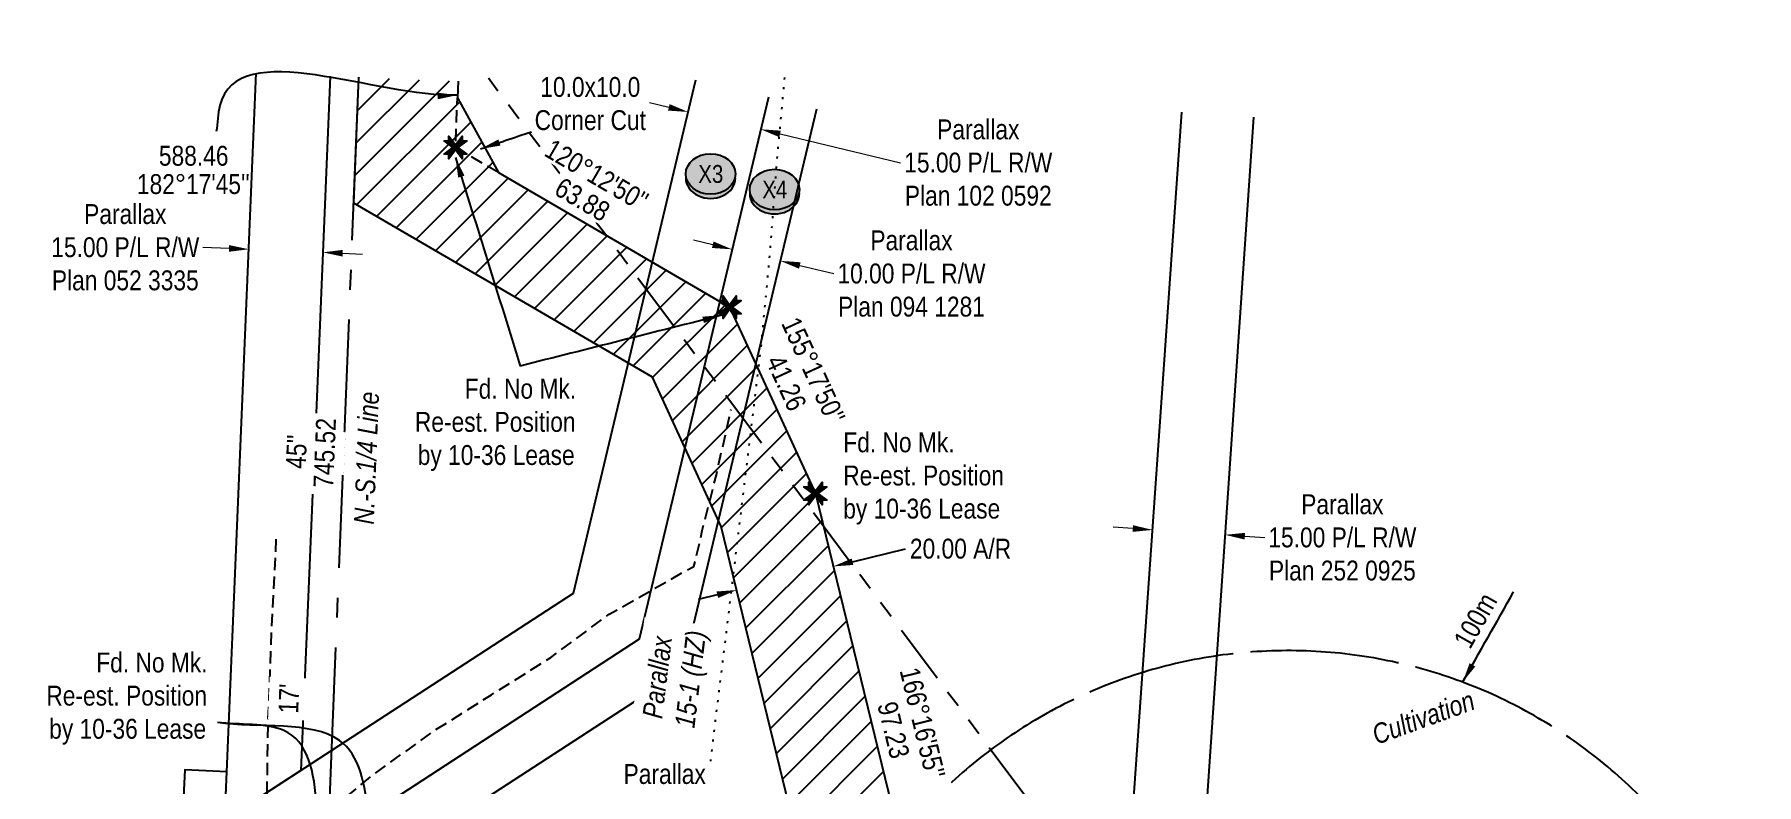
# Model space of a CAD drawing. Extents: x 301555 to 305504, y 5808283 to 5811840.
# Drawn here: x 303635 to 304502, y 5809009 to 5809386 of the extents above; entities that cross this region are included whole.
import ezdxf
from ezdxf.enums import TextEntityAlignment as Align

# ---------------------------------------------------------------- set-up
doc = ezdxf.new("R2010")
doc.units = 0
doc.header["$LTSCALE"] = 5
doc.header["$PDMODE"] = 34
doc.header["$PDSIZE"] = 0.03
for name, pattern in [('foc-BUFFER', [16.75, 15, -1.75]), ('foc-DOT', [1, 0.2, -0.8]), ('foc-DRILLPATH', [14.75, 6, -1.75, 1.75, -1.75, 1.75, -1.75]), ('foc-QUARTERLINE', [33, 25, -3, 2, -3]), ('foc-TIELINE', [1.875, 1.25, -0.625]), ('UG_PIPE', [1.875, 1.25, -0.625])]:
    doc.linetypes.add(name, pattern=pattern)
doc.layers.get('Defpoints').update_dxf_attribs({"color": 9})
for name, color, linetype in [('AS-DRILL', 8, 'foc-DOT'), ('AS-PIPE-UG', 44, 'UG_PIPE'), ('AUX-BUFFER', 7, 'foc-BUFFER'), ('C-RW', 13, 'Continuous'), ('DRILL-T', 8, 'Continuous'), ('L-BD', 7, 'Continuous'), ('L-MON', 1, 'Continuous'), ('L-MON-T', 1, 'Continuous'), ('L-QSEC', 8, 'foc-QUARTERLINE'), ('L-TIE', 7, 'foc-TIELINE'), ('P-CROSSINGS', 250, 'Continuous'), ('P-PDRILLPATH', 12, 'foc-DRILLPATH'), ('P-PROPOSED', 10, 'Continuous'), ('P-TXT', 4, 'Continuous')]:
    doc.layers.add(name, color=color, linetype=linetype)
doc.layers.add('C-RW-T', color=13, linetype='Continuous', lineweight=9)
doc.layers.add('T-TEXT', color=48, linetype='Continuous', lineweight=18)
doc.layers.add('P-PROPOSED-EXISTING-H', color=7, linetype='Continuous', true_color=0xffeebd)
doc.styles.add('80CG', font='ARIALN.TTF', dxfattribs={"height": 10})
doc.styles.add('80L', font='ARIALN.TTF', dxfattribs={"height": 10})
doc.styles.add('80LS', font='ARIALNI.TTF', dxfattribs={"height": 10})
doc.styles.add('Crossing', font='ARIALN.TTF', dxfattribs={"height": 10})
doc.dimstyles.new('CG2011', dxfattribs={"dimscale": 5, "dimtxt": 9, "dimasz": 2, "dimexe": 0.2, "dimexo": 0.0625, "dimgap": 0.5, "dimtad": 0, "dimtih": 1, "dimtoh": 1, "dimzin": 0, "dimdsep": 46, "dimtxsty": '80CG', "dimcen": 0.1, "dimse1": 1, "dimse2": 1, "dimclrd": 256, "dimclrt": 256, "dimaunit": 1, "dimadec": 4, "dimazin": 0, "dimtfac": 0.06, "dimtofl": 0, "dimtmove": 0, "dimatfit": 1, "dimfxl": 0.2, "dimtolj": 1, "dimtzin": 0, "dimlwd": -1, "dimarcsym": 0})
doc.dimstyles.new('Compass 5 000', dxfattribs={"dimscale": 5, "dimtxt": 9, "dimasz": 2, "dimexe": 0.2, "dimexo": 0.0625, "dimgap": 0.5, "dimtad": 0, "dimtih": 1, "dimtoh": 1, "dimzin": 0, "dimdsep": 46, "dimtxsty": '80CG', "dimcen": 0.1, "dimse1": 1, "dimse2": 1, "dimclrd": 256, "dimclrt": 256, "dimaunit": 1, "dimadec": 4, "dimazin": 0, "dimtfac": 0.06, "dimtofl": 0, "dimtmove": 0, "dimatfit": 1, "dimfxl": 0.2, "dimtolj": 1, "dimtzin": 0, "dimlwd": -1, "dimarcsym": 0})

# ---------------------------------------------------------------- blocks, each defined once
blk = doc.blocks.new('TEMP')
h = blk.add_hatch(color=255)
h.dxf.hatch_style = 1
h.paths.add_polyline_path([(0, 0.25), (-0.67, 1.15), (-0.67, 0.67), (-1.15, 0.67), (-0.25, 0), (-1.15, -0.67), (-0.67, -0.67), (-0.67, -1.15), (0, -0.25), (0.67, -1.15), (0.67, -0.67), (1.15, -0.67), (0.25, 0), (1.15, 0.67), (0.67, 0.67), (0.67, 1.15)])
h.paths.add_polyline_path([(0.57, 0.85), (0.57, 0.57), (0.85, 0.57), (0.08, 0), (0.85, -0.57), (0.57, -0.57), (0.57, -0.85), (0, -0.08), (-0.57, -0.85), (-0.57, -0.57), (-0.85, -0.57), (-0.08, 0), (-0.85, 0.57), (-0.57, 0.57), (-0.57, 0.85), (0, 0.08)], flags=16)
h = blk.add_hatch(color=1)
h.dxf.hatch_style = 1
h.paths.add_polyline_path([(0, 0.08), (-0.57, 0.85), (-0.57, 0.57), (-0.85, 0.57), (-0.08, 0), (-0.85, -0.57), (-0.57, -0.57), (-0.57, -0.85), (0, -0.08), (0.57, -0.85), (0.57, -0.57), (0.85, -0.57), (0.08, 0), (0.85, 0.57), (0.57, 0.57), (0.57, 0.85)])
at = {"color": 1}
for p, q in [((-0.08, 0), (0.08, 0)), ((0, 0.08), (0, -0.08))]:
    blk.add_line(p, q, dxfattribs=at)
at = {"color": 255, "flags": 128}
blk.add_lwpolyline([(-0.25, 0), (-1.15, 0.67), (-0.67, 0.67), (-0.67, 1.15), (0, 0.25), (0.67, 1.15), (0.67, 0.67), (1.15, 0.67), (0.25, 0), (1.15, -0.67), (0.67, -0.67), (0.67, -1.15), (0, -0.25), (-0.67, -1.15), (-0.67, -0.67), (-1.15, -0.67)], close=True, dxfattribs=at)
at = {"color": 1, "flags": 128}
blk.add_lwpolyline([(-0.08, 0), (-0.85, 0.57), (-0.57, 0.57), (-0.57, 0.85), (0, 0.08), (0.57, 0.85), (0.57, 0.57), (0.85, 0.57), (0.08, 0), (0.85, -0.57), (0.57, -0.57), (0.57, -0.85), (0, -0.08), (-0.57, -0.85), (-0.57, -0.57), (-0.85, -0.57)], close=True, dxfattribs=at)
blk = doc.blocks.new('*D459')
at = {"layer": 'C-RW-T', "transparency": 16777216}
for p, q in [((304188.01, 5809138), (304178.03, 5809138.68)), ((304244.36, 5809134.15), (304254.34, 5809133.47))]:
    blk.add_line(p, q, dxfattribs=at)
for points in [[(304188.12, 5809139.66), (304187.89, 5809136.33), (304197.98, 5809137.32)], [(304244.47, 5809135.82), (304244.25, 5809132.49), (304234.38, 5809134.83)]]:
    blk.add_solid(points, dxfattribs=at)
at = {"layer": 'Defpoints', "color": 0, "transparency": 16777216}
for p in [(304198.37, 5809142.9), (304234.38, 5809134.83), (304234.76, 5809140.42)]:
    blk.add_point(p, dxfattribs=at)
at = {"layer": 'C-RW-T', "transparency": 16777216, "insert": (304293.42, 5809133.47), "char_height": 10, "attachment_point": 5, "style": '80CG'}
blk.add_mtext('\\A1;Parallax\\P15.00 P/L R/W\\PPlan 252 0925', dxfattribs=at)
blk = doc.blocks.new('*D463')
at = {"layer": 'C-RW-T', "transparency": 16777216}
for p, q in [((303976.64, 5809280.73), (303966.91, 5809283.05)), ((304020.44, 5809270.28), (304037.56, 5809266.2))]:
    blk.add_line(p, q, dxfattribs=at)
for points in [[(303977.03, 5809282.35), (303976.26, 5809279.11), (303986.37, 5809278.41)], [(304020.83, 5809271.9), (304020.05, 5809268.66), (304010.71, 5809272.6)]]:
    blk.add_solid(points, dxfattribs=at)
at = {"layer": 'Defpoints', "color": 0, "transparency": 16777216}
for p in [(303997.89, 5809326.73), (304022.24, 5809320.92), (304010.71, 5809272.6)]:
    blk.add_point(p, dxfattribs=at)
at = {"layer": 'C-RW-T', "transparency": 16777216, "insert": (304076.64, 5809266.2), "char_height": 10, "attachment_point": 5, "style": '80CG'}
blk.add_mtext('\\A1;Parallax\\P10.00 P/L R/W\\PPlan 094 1281', dxfattribs=at)
blk = doc.blocks.new('*D464')
at = {"layer": 'C-RW-T', "transparency": 16777216}
for p, q in [((303954.55, 5809349.82), (303944.82, 5809352.14)), ((304010.5, 5809336.47), (304071.16, 5809322))]:
    blk.add_line(p, q, dxfattribs=at)
for points in [[(303954.94, 5809351.44), (303954.16, 5809348.2), (303964.28, 5809347.5)], [(304010.88, 5809338.09), (304010.11, 5809334.85), (304000.77, 5809338.79)]]:
    blk.add_solid(points, dxfattribs=at)
at = {"layer": 'Defpoints', "color": 0, "transparency": 16777216}
for p in [(304000.77, 5809338.79), (303957.85, 5809320.56), (303994.34, 5809311.85)]:
    blk.add_point(p, dxfattribs=at)
at = {"layer": 'C-RW-T', "transparency": 16777216, "insert": (304110.25, 5809322), "char_height": 10, "attachment_point": 5, "style": '80CG'}
blk.add_mtext('\\A1;Parallax\\P15.00 P/L R/W\\PPlan 102 0592', dxfattribs=at)
blk = doc.blocks.new('*D465')
at = {"layer": 'C-RW-T', "transparency": 16777216}
for p, q in [((303894.9, 5808889.47), (303903.4, 5808997.82)), ((303903.4, 5808997.82), (303913.4, 5808997.82)), ((303890.41, 5808832.25), (303889.63, 5808822.28))]:
    blk.add_line(p, q, dxfattribs=at)
for points in [[(303893.24, 5808889.6), (303896.56, 5808889.34), (303894.12, 5808879.5)], [(303888.75, 5808832.38), (303892.07, 5808832.12), (303891.19, 5808842.22)]]:
    blk.add_solid(points, dxfattribs=at)
at = {"layer": 'Defpoints', "color": 0, "transparency": 16777216}
for p in [(303885.5, 5808880.18), (303894.12, 5808879.5), (303882.58, 5808842.89)]:
    blk.add_point(p, dxfattribs=at)
at = {"layer": 'C-RW-T', "transparency": 16777216, "insert": (303952.48, 5808997.82), "char_height": 10, "attachment_point": 5, "style": '80CG'}
blk.add_mtext('\\A1;\\A1;Parallax\\P15.00 P/L R/W\\PPlan 082 5742', dxfattribs=at)
blk = doc.blocks.new('*D467')
at = {"layer": 'C-RW-T', "transparency": 16777216}
for p, q in [((303733.29, 5809278.87), (303720.19, 5809279.42)), ((303790.45, 5809276.47), (303800.44, 5809276.05))]:
    blk.add_line(p, q, dxfattribs=at)
for points in [[(303733.36, 5809280.54), (303733.22, 5809277.2), (303743.28, 5809278.45)], [(303790.52, 5809278.13), (303790.38, 5809274.8), (303780.46, 5809276.89)]]:
    blk.add_solid(points, dxfattribs=at)
at = {"layer": 'Defpoints', "color": 0, "transparency": 16777216}
for p in [(303743.28, 5809278.45), (303741.93, 5809246.22), (303779.1, 5809244.66)]:
    blk.add_point(p, dxfattribs=at)
at = {"layer": 'C-RW-T', "transparency": 16777216, "insert": (303681.1, 5809279.42), "char_height": 10, "attachment_point": 5, "style": '80CG'}
blk.add_mtext('\\A1;Parallax\\P15.00 P/L R/W\\PPlan 052 3335', dxfattribs=at)
blk = doc.blocks.new('xing2')
h = blk.add_hatch(color=50)
h.dxf.hatch_style = 1
edge = h.paths.add_edge_path()
edge.add_ellipse((0, 0), major_axis=(-12.5, 0), ratio=0.816297, start_angle=0, end_angle=360)
h = blk.add_hatch(color=250)
h.dxf.hatch_style = 1
edge = h.paths.add_edge_path()
edge.add_ellipse((0, -2.05), major_axis=(-12.5, 0), ratio=0.816297, start_angle=0, end_angle=180)
edge.add_line((12.5, -2.05), (12.5, 0))
edge.add_ellipse((0, 0), major_axis=(-12.5, 0), ratio=0.816297, start_angle=0, end_angle=180, ccw=False)
edge.add_line((-12.5, 0), (-12.5, -2.05))
at = {"color": 250}
blk.add_ellipse((0, 0), major_axis=(-12.5, 0), ratio=0.816297, dxfattribs=at)
blk.add_ellipse((0, -2.05), major_axis=(-12.5, 0), ratio=0.816297, start_param=0, end_param=3.141593, dxfattribs=at)
at = {"color": 250, "style": 'Crossing'}
blk.add_attdef('CROSSING', text='', height=9, dxfattribs=at).set_placement((0.09, 0.02), align=Align.MIDDLE_CENTER)
at = {"color": 250, "style": 'Crossing', "flags": 1}
for tag, p in [('OWNER', (0.09, -12.49)), ('DESCRIPTION', (0.09, -25.77)), ('LOCATION', (0.09, -39.3)), ('DWG_REF', (0.09, -52.84))]:
    blk.add_attdef(tag, text='', height=9, dxfattribs=at).set_placement(p, align=Align.MIDDLE_CENTER)
blk = doc.blocks.new('*D486')
at = {"layer": 'Defpoints', "color": 0, "transparency": 16777216}
for p in [(304037.25, 5809118.95), (304041.02, 5809103.5), (303992.45, 5809091.64)]:
    blk.add_point(p, dxfattribs=at)
at = {"layer": 'P-TXT', "transparency": 16777216}
for p, q in [((304046.96, 5809121.32), (304073.59, 5809127.82)), ((303978.96, 5809104.71), (303969.25, 5809102.34))]:
    blk.add_line(p, q, dxfattribs=at)
for points in [[(304046.57, 5809122.94), (304047.36, 5809119.7), (304037.25, 5809118.95)], [(303978.57, 5809106.33), (303979.36, 5809103.09), (303988.68, 5809107.08)]]:
    blk.add_solid(points, dxfattribs=at)
at = {"layer": 'P-TXT', "transparency": 16777216, "insert": (304101.32, 5809127.82), "char_height": 10, "attachment_point": 5, "style": '80CG'}
blk.add_mtext('\\A1;20.00 A/R', dxfattribs=at)

msp = doc.modelspace()

# ---------------------------------------------------------------- hatches: boundary and pattern name
at = {"layer": 'P-PROPOSED-EXISTING-H'}
h = msp.add_hatch(dxfattribs=at)
h.set_pattern_fill('ANSI31', color=256, scale=3.499769, style=0)
h.set_pattern_definition([(45, (3998.266, 389.976), (-7.857206125, 7.857206125), [])])
h.paths.add_polyline_path([(304028.286, 5809155.631), (303985.166, 5809249.328), (303868.807, 5809317.064), (303848.204, 5809354.619), (303848.538, 5809362.953), (303798.582, 5809364.956), (303796.04, 5809301.573), (303946.355, 5809214.07), (303980.858, 5809139.097), (304016.688, 5808992.415), (303945.449, 5808929.359), (304085.969, 5808919.49)])

# ---------------------------------------------------------------- linework, layer by layer
at = {"layer": 'AS-DRILL', "flags": 128}
msp.add_lwpolyline([(303975.632, 5809020.936), (303977.681, 5809038.486), (303983.594, 5809086.114), (303989.349, 5809133.523), (303995.189, 5809181.179), (304000.952, 5809228.813), (304005.52, 5809276.595), (304009.072, 5809323.968), (304011.355, 5809347.846), (304012.877, 5809364.842)], dxfattribs=at)
at = {"layer": 'AS-PIPE-UG', "flags": 128}
for points in [[(303760.99, 5808983.309), (303770.053, 5808987.406), (303776.535, 5808990.251), (303780.488, 5808993.061), (303804.95, 5809013.531), (303836.698, 5809036.436), (303865.29, 5809054.396), (303895.183, 5809073.171), (303924.618, 5809094.886), (303963.36, 5809116.929), (303967.18, 5809118.876), (303968.175, 5809122.816), (303971.415, 5809137.089), (303978.488, 5809164.954), (303985.858, 5809197.881)], [(303758.275, 5808987.046), (303756.853, 5808989.431), (303752.373, 5809000.884), (303752.945, 5809038.914), (303754.753, 5809087.454), (303757.183, 5809134.506)]]:
    msp.add_lwpolyline(points, dxfattribs=at)
at = {"layer": 'AUX-BUFFER', "color": 251, "linetype": 'foc-BUFFER'}
msp.add_arc((304266.319, 5808826.605), 249.984, 19.607503, 160.889786, dxfattribs=at)
at = {"layer": 'C-RW', "flags": 128}
for points in [[(303637.556, 5808835.406), (303701.285, 5808830.899), (303728.23, 5808855.109), (303734.565, 5808993.644), (303906.598, 5809105.511), (303968.125, 5809363.659)], [(303775.327, 5809155.224), (303769.46, 5809016.336), (303769.461, 5809016.335), (303734.565, 5808993.644), (303732.451, 5808947.405), (303729.518, 5808953.206), (303732.23, 5809015.666), (303747.008, 5809367.024)], [(303784.211, 5809365.533), (303777.05, 5809196.021)], [(304004.625, 5809354.954), (303939.618, 5809082.404), (303732.451, 5808947.405), (303731.053, 5808916.842), (303937.703, 5809051.255)], [(304004.625, 5809354.954), (303939.618, 5809082.404), (303771.09, 5808972.586), (303764.53, 5808837.346), (303760.308, 5808833.543)], [(303967.017, 5809089.378), (304028.969, 5809349.148)], [(304248.712, 5809344.964), (304196.135, 5808574.011), (304158.591, 5808576.572), (304212.729, 5809347.418)], [(303637.556, 5808835.406), (303701.285, 5808830.899), (303728.23, 5808855.109), (303732.451, 5808947.405), (303729.518, 5808953.206), (303732.23, 5809015.666), (303711.013, 5809016.639), (303703.135, 5808856.261), (303639.335, 5808860.741)]]:
    msp.add_lwpolyline(points, dxfattribs=at)
at = {"layer": 'L-QSEC'}
msp.add_line((303775.464, 5808788.482), (303798.582, 5809364.956), dxfattribs=at)
at = {"layer": 'L-TIE', "flags": 128}
msp.add_lwpolyline([(303868.807, 5809317.064), (303847.203, 5809329.641), (303848.204, 5809354.619)], dxfattribs=at)

# ---------------------------------------------------------------- block references
at = {"layer": 'L-MON', "xscale": 4.999670399999991, "yscale": 4.999670399999991, "zscale": 4.999670399999991}
for p in [(303847.203, 5809329.641), (303985.166, 5809249.328)]:
    msp.add_blockref('TEMP', p, dxfattribs=at)
at = {"layer": 'P-CROSSINGS', "xscale": 0.99993408, "yscale": 0.99993408, "zscale": 0.99993408}
for p, values in [((303975.585, 5809316.308), {'CROSSING': 'X3'}), ((304007.76, 5809308.471), {'CROSSING': 'X4'})]:
    msp.add_blockref('xing2', p, dxfattribs=at).add_auto_attribs(values)

# ---------------------------------------------------------------- texts
at = {"layer": 'AUX-BUFFER', "insert": (304348.953, 5809081.782), "char_height": 9.9993, "attachment_point": 1, "rotation": 60.548758, "style": '80L'}
msp.add_mtext_dynamic_manual_height_columns('100m', width=6.84691, gutter_width=45, heights=[0], dxfattribs=at)
at = {"layer": 'L-BD', "style": '80L'}
for s, height, p in [('588.46', 9.9993, (303715.517, 5809325.488)), ("182°17'45''", 9.99934, (303715.324, 5809311.24))]:
    msp.add_text(s, height=height, dxfattribs=at).set_placement(p, align=Align.MIDDLE)
for s, height, rotation, p in [("155°17'50''", 9.99934, 294.7117, (304027.319, 5809217.529)), ('41.26', 9.9993, 294.7117, (304013.693, 5809211.259)), ("45''", 9.9993, 87.7035, (303767.261, 5809176.616)), ("166°16'55''", 9.99934, 283.727, (304082.207, 5809040.236)), ('97.23', 9.9993, 283.727, (304067.636, 5809036.676))]:
    msp.add_text(s, height=height, rotation=rotation, dxfattribs=at).set_placement(p, align=Align.MIDDLE)
at = {"layer": 'L-BD', "insert": (303915.042, 5809351.664), "char_height": 10, "width": 56.04816, "attachment_point": 5, "style": '80CG'}
msp.add_mtext('\\A1;10.0x10.0\\PCorner Cut', dxfattribs=at)
at = {"layer": 'L-QSEC', "style": '80LS'}
msp.add_text('N.-S.1/4 Line', height=9.98969, rotation=87.703611, dxfattribs=at).set_placement((303802.255, 5809173.478), align=Align.MIDDLE)
at = {"layer": 'T-TEXT', "style": '80LS'}
msp.add_text('Cultivation', height=9.99934, rotation=20, dxfattribs=at).set_placement((304334.123, 5809043), align=Align.MIDDLE_CENTER)

# ---------------------------------------------------------------- dimensions: what is measured, and where the dimension line sits
at = {"layer": 'C-RW-T'}
for base, p1, p2, angle, text, picture, middle in [((304000.771, 5809338.793), (303957.852, 5809320.555), (303994.345, 5809311.851), 346.584687, 'Parallax\\P15.00 P/L R/W\\PPlan 102 0592', '*D464', (304110.248, 5809322.004)), ((303743.283, 5809278.45), (303779.105, 5809244.658), (303741.927, 5809246.222), 177.591598, 'Parallax\\P15.00 P/L R/W\\PPlan 052 3335', '*D467', (303681.103, 5809279.421)), ((304010.714, 5809272.602), (303997.893, 5809326.727), (304022.237, 5809320.921), 346.586141, 'Parallax\\P10.00 P/L R/W\\PPlan 094 1281', '*D463', (304076.645, 5809266.199)), ((303894.116, 5808879.501), (303882.577, 5808842.894), (303885.502, 5808880.177), 85.514229, '\\A1;Parallax\\P15.00 P/L R/W\\PPlan 082 5742', '*D465', (303952.484, 5808997.822))]:
    dim = msp.add_linear_dim(base=base, p1=p1, p2=p2, angle=angle, text=text, dimstyle='Compass 5 000', dxfattribs=at)
    dim.commit()
    dim.dimension.update_dxf_attribs({"geometry": picture, "text_midpoint": middle, "dimtype": 161})
dim = msp.add_aligned_dim(p1=(304198.366, 5809142.905), p2=(304234.763, 5809140.422), distance=-5.602, text='Parallax\\P15.00 P/L R/W\\PPlan 252 0925', dimstyle='Compass 5 000', dxfattribs=at)
dim.commit()
dim.dimension.update_dxf_attribs({"geometry": '*D459', "text_midpoint": (304293.422, 5809133.473)})

# ---------------------------------------------------------------- leaders
at = {"layer": 'AUX-BUFFER', "path_type": 1}
msp.add_leader([(304353.94, 5809060.729), (304379.592, 5809106.16)], dimstyle='CG2011', override={"dimasz": 2, "dimgap": 0.5, "dimtad": 0}, dxfattribs=at)
at = {"layer": 'L-BD', "path_type": 1}
for points in [[(303848.259, 5809355.991), (303728.643, 5809350.672), (303726.884, 5809337.606)], [(303859.869, 5809328.924), (303885.403, 5809337.584)]]:
    msp.add_leader(points, dimstyle='Compass 5 000', override={"dimgap": 0.5, "dimtad": 0}, dxfattribs=at)

# ---------------------------------------------------------------- next in the draw order: texts
at = {"layer": 'L-BD', "insert": (303781.499, 5809176.045), "char_height": 9.9993, "width": 11.60661, "attachment_point": 5, "rotation": 87.7035, "style": '80L', "bg_fill": 2}
msp.add_mtext('745.52', dxfattribs=at)
at = {"layer": 'L-MON-T', "char_height": 9.99854, "attachment_point": 1, "style": '80L', "bg_fill": 2}
for s, insert in [('\\pi26.09;Fd. No Mk.\\P\\pi0.99153;Re-est. Position\\P\\pi2.417;by 10-36 Lease', (303825.804, 5809213.306)), ('Fd. No Mk.\\PRe-est. Position\\Pby 10-36 Lease', (304042.322, 5809186.354)), ('\\pi26.09;Fd. No Mk.\\P\\pi0.99153;Re-est. Position\\P\\pi2.417;by 10-36 Lease', (303640.392, 5809075.63))]:
    msp.add_mtext_dynamic_manual_height_columns(s, width=80.16139, gutter_width=50, heights=[0], dxfattribs=dict(at, insert=insert))

# ---------------------------------------------------------------- next in the draw order: linework, layer by layer
at = {"layer": 'P-PROPOSED'}
msp.add_lwpolyline([(303848.538, 5809362.953), (303848.204, 5809354.619), (303868.807, 5809317.064), (303985.166, 5809249.328), (304028.286, 5809155.631), (304085.969, 5808919.49), (303945.449, 5808929.359), (304016.688, 5808992.415), (303980.858, 5809139.097), (303946.355, 5809214.07), (303796.04, 5809301.573), (303798.582, 5809364.956)], dxfattribs=at)

# ---------------------------------------------------------------- next in the draw order: block references
at = {"layer": 'L-MON', "xscale": 4.999670399999991, "yscale": 4.999670399999991, "zscale": 4.999670399999991}
msp.add_blockref('TEMP', (304028.286, 5809155.631), dxfattribs=at)

# ---------------------------------------------------------------- next in the draw order: leaders
at = {"layer": 'L-MON-T', "path_type": 1}
for points in [[(303847.196, 5809324.528), (303879.804, 5809219.738)], [(303981.52, 5809245.372), (303879.804, 5809219.738)], [(303780.342, 5808945.288), (303760.886, 5809036.424), (303727.425, 5809040.456)]]:
    msp.add_leader(points, dimstyle='Compass 5 000', override={"dimgap": 0.5, "dimtad": 0}, dxfattribs=at)
msp.add_leader([(303807.455, 5808943.156), (303788.864, 5809031.409), (303727.425, 5809040.456)], dimstyle='Compass 5 000', dxfattribs=at)

# ---------------------------------------------------------------- next in the draw order: texts
at = {"layer": 'DRILL-T', "insert": (303940.812, 5809039.695), "char_height": 10.00456, "attachment_point": 1, "rotation": 83.023752, "style": '80L', "bg_fill": 2}
msp.add_mtext_dynamic_manual_height_columns('\\pi3.5748;{\\fArial Narrow|b0|i1|c0|p34;Parallax\\P\\pi0.8826;15-1 (HZ)}', width=48.43038, gutter_width=50, heights=[0], dxfattribs=at)
at = {"layer": 'L-BD', "insert": (303763.36, 5809052.437, 2349), "char_height": 9.9993, "width": 11.12928, "attachment_point": 5, "rotation": 87.7035, "style": '80L', "bg_fill": 2}
msp.add_mtext("17'", dxfattribs=at)

# ---------------------------------------------------------------- next in the draw order: linework, layer by layer
at = {"layer": 'P-PDRILLPATH'}
msp.add_line((304266.319, 5808826.605), (303863.768, 5809364.483), dxfattribs=at)

# ---------------------------------------------------------------- next in the draw order: dimensions: what is measured, and where the dimension line sits
at = {"layer": 'P-TXT'}
dim = msp.add_linear_dim(base=(304037.246, 5809118.948), p1=(303992.451, 5809091.638), p2=(304041.019, 5809103.502), angle=13.727022, text='20.00 A/R', dimstyle='Compass 5 000', dxfattribs=at)
dim.commit()
dim.dimension.update_dxf_attribs({"geometry": '*D486', "text_midpoint": (304101.321, 5809127.825), "dimtype": 161})

# ---------------------------------------------------------------- next in the draw order: texts
at = {"layer": 'L-BD', "insert": (303918.247, 5809315.763), "char_height": 9.99934, "width": 54.19924, "attachment_point": 5, "rotation": 329.7951, "style": '80L', "bg_fill": 3, "box_fill_scale": 1.15, "bg_fill_color": 256, "bg_fill_true_color": 256, "bg_fill_transparency": 0}
msp.add_mtext("120°12'50''", dxfattribs=at)

# ---------------------------------------------------------------- next in the draw order: texts
at = {"layer": 'L-BD', "insert": (303911.078, 5809303.449), "char_height": 9.9993, "width": 29.91275, "attachment_point": 5, "rotation": 329.7951, "style": '80L', "bg_fill": 3, "box_fill_scale": 1.15, "bg_fill_color": 256, "bg_fill_true_color": 256, "bg_fill_transparency": 0}
msp.add_mtext('63.88', dxfattribs=at)

doc.saveas('drawing.dxf')
